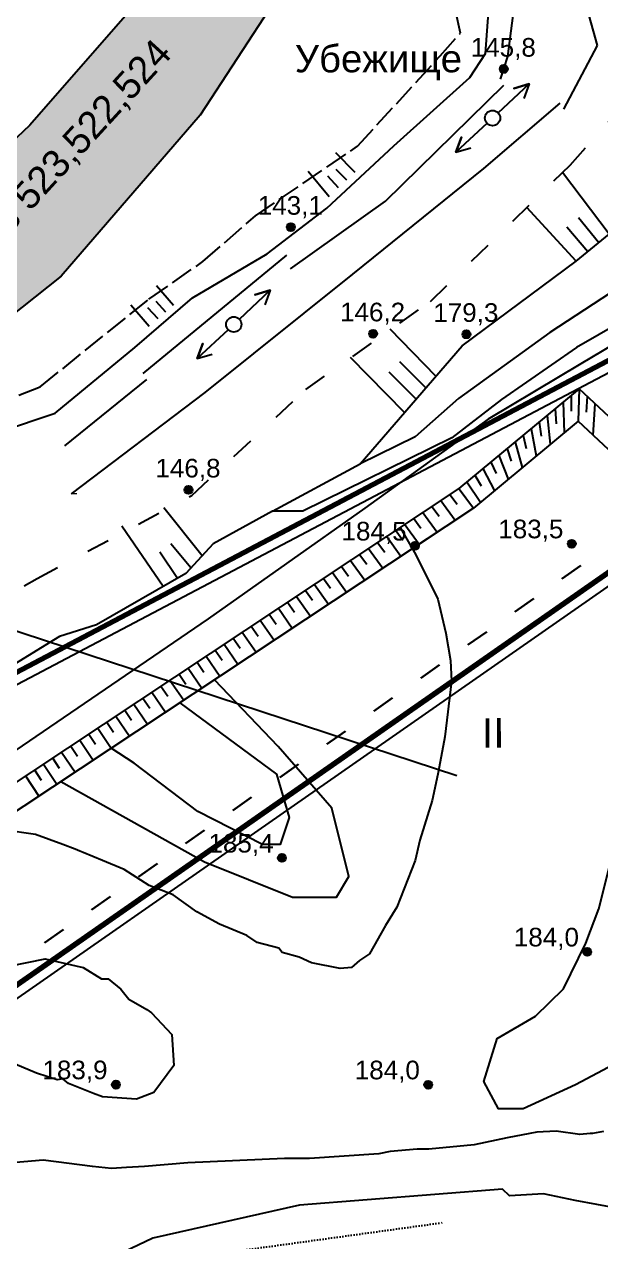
# Model space of a CAD drawing. Header units: millimetres. Extents: x 6243 to 9314, y 4730 to 7085.
# Drawn here: x 7269 to 7374.2, y 5189.4 to 5411.5 of the extents above; entities that cross this region are included whole.
import ezdxf

# ---------------------------------------------------------------- set-up
doc = ezdxf.new("R2010")
doc.units = ezdxf.units.MM
doc.header["$LTSCALE"] = 0.7
for name, pattern in [('ACAD_ISO02W100', [15, 12, -3]), ('ACAD_ISO03W100', [30, 12, -18]), ('ACAD_ISO07W100', [3, 0, -3])]:
    doc.linetypes.add(name, pattern=pattern)
for name, color, linetype in [('відм', 14, 'Continuous'), ('горизонталі', 22, 'Continuous'), ('горный отвод', 7, 'Continuous'), ('Откос', 7, 'Continuous'), ('свердловини', 7, 'Continuous'), ('чорн', 255, 'Continuous')]:
    doc.layers.add(name, color=color, linetype=linetype)
doc.styles.get("Standard").update_dxf_attribs({"font": 'arial.ttf'})

# ---------------------------------------------------------------- blocks, each defined once
blk = doc.blocks.new('2')
at = {"layer": 'чорн', "color": 7, "ltscale": 0.2, "transparency": 33554687}
for points in [[(5384.23, 2474.06), (5382.07, 2477.27), (5383.33, 2476.55), (5382.07, 2477.27), (5382.25, 2475.85)], [(5385.02, 2472.91), (5387.23, 2469.73), (5387.02, 2471.17), (5387.23, 2469.73), (5385.97, 2470.41)]]:
    blk.add_lwpolyline(points, dxfattribs=at)
blk.add_circle((5384.63, 2473.49), 0.697, dxfattribs=at)

msp = doc.modelspace()

# ---------------------------------------------------------------- hatches: boundary and pattern name
at = {"ltscale": 0.2, "true_color": 0x000000}
h = msp.add_hatch(color=18, dxfattribs=at)
h.dxf.hatch_style = 1
h.paths.add_polyline_path([(7248.08, 5343.75), (7275.76, 5365.57), (7301.13, 5394.98), (7314.64, 5415.63), (7319.12, 5426.9, -0.307161), (7318.66, 5427.58, -0.530033), (7319.67, 5428.26), (7320.38, 5430.06), (7322.41, 5442.14), (7319.66, 5454.15), (7305.69, 5481.46), (7296.06, 5501.6), (7289.2, 5527.29), (7284.78, 5555.19), (7284.79, 5563.13), (7272.37, 5556.78), (7273.1, 5550.05), (7275.66, 5533.22), (7278.49, 5517.85), (7284.48, 5493.86), (7291.31, 5475.29), (7297.51, 5463.31), (7299.18, 5460.09), (7303.32, 5455.83), (7305.18, 5449.2), (7303.41, 5439.24), (7297.69, 5428.01), (7292.12, 5418.44), (7269.99, 5393.15), (7238.86, 5363.66), (7222.49, 5351.32), (7198.84, 5338.51), (7188.87, 5334.47), (7170.35, 5332.79), (7202.47, 5322.19), (7215.91, 5328.55)])
h.paths.add_polyline_path([(7284.79, 5563.13), (7284.79, 5565.46), (7271.94, 5560.79), (7272.37, 5556.78)])
h.paths.add_polyline_path([(7256.3, 5358.17), (7298.73, 5404.62), (7291.12, 5411.57), (7248.69, 5365.12)], flags=24)
h.paths.add_polyline_path([(7311.99, 5427.98), (7325.57, 5427.97), (7325.58, 5434.97), (7312, 5434.99)], flags=9)
at = {"layer": 'відм', "ltscale": 0.2, "true_color": 0x000000}
h = msp.add_hatch(color=18, dxfattribs=at)
h.dxf.hatch_style = 1
h.paths.add_polyline_path([(7341.05, 5316.34, 1), (7339.59, 5316.35, 1)])
h = msp.add_hatch(color=18, dxfattribs=at)
h.dxf.hatch_style = 1
h.paths.add_polyline_path([(7369.68, 5316.75, 1), (7368.21, 5316.75, 1)])
h = msp.add_hatch(color=18, dxfattribs=at)
h.dxf.hatch_style = 1
h.paths.add_polyline_path([(7316.77, 5259.39, 1), (7315.3, 5259.39, 1)])
h = msp.add_hatch(color=18, dxfattribs=at)
h.dxf.hatch_style = 1
h.paths.add_polyline_path([(7372.51, 5242.24, 1), (7371.05, 5242.24, 1)])
h = msp.add_hatch(color=18, dxfattribs=at)
h.dxf.hatch_style = 1
h.paths.add_polyline_path([(7286.46, 5218.01, 1), (7284.99, 5218.01, 1)])
h = msp.add_hatch(color=18, dxfattribs=at)
h.dxf.hatch_style = 1
h.paths.add_polyline_path([(7343.47, 5218, 1), (7342, 5218, 1)])
at = {"layer": 'чорн', "ltscale": 0.2, "true_color": 0x000000}
h = msp.add_hatch(color=18, dxfattribs=at)
h.dxf.hatch_style = 1
h.paths.add_polyline_path([(7357.27, 5403.4, 1), (7355.81, 5403.4, 1)])
h = msp.add_hatch(color=18, dxfattribs=at)
h.dxf.hatch_style = 1
h.paths.add_polyline_path([(7318.39, 5374.54, 1), (7316.92, 5374.54, 1)])
h = msp.add_hatch(color=18, dxfattribs=at)
h.dxf.hatch_style = 1
h.paths.add_polyline_path([(7333.41, 5355.08, 1), (7331.95, 5355.08, 1)])
h = msp.add_hatch(color=18, dxfattribs=at)
h.dxf.hatch_style = 1
h.paths.add_polyline_path([(7350.44, 5354.97, 1), (7348.97, 5354.97, 1)])
h = msp.add_hatch(color=18, dxfattribs=at)
h.dxf.hatch_style = 1
h.paths.add_polyline_path([(7299.71, 5326.58, 1), (7298.25, 5326.58, 1)])

# ---------------------------------------------------------------- linework, layer by layer
at = {"layer": 'відм', "color": 18, "ltscale": 0.2, "true_color": 0x000000}
for centre in [(7340.32, 5316.35), (7368.94, 5316.75), (7316.04, 5259.39), (7371.78, 5242.24), (7285.72, 5218.01), (7342.74, 5218)]:
    msp.add_circle(centre, 0.733, dxfattribs=at)
at = {"layer": 'горизонталі', "color": 18, "true_color": 0x000000}
for points in [[(7337.71, 5319.6), (7340.47, 5314.69), (7344.51, 5306.63), (7345.96, 5300.4), (7346.79, 5295.42), (7346.99, 5291.69), (7345.75, 5281.52), (7344.92, 5276.96), (7344.5, 5274.68), (7343.46, 5269.9), (7341.18, 5262.64), (7340.35, 5258.91), (7337.03, 5250.4), (7334.95, 5247.08), (7332.04, 5241.89), (7330.18, 5240.65), (7328.72, 5239.41), (7326.65, 5239.2), (7321.46, 5240.24), (7319.18, 5241.27), (7316.07, 5242.11), (7315.45, 5242.94), (7311.5, 5243.97), (7309.64, 5245.22), (7304.66, 5247.29), (7300.51, 5249.58), (7296.15, 5252.69), (7291.8, 5254.35), (7287.23, 5257.26), (7283.29, 5258.92), (7279.76, 5260.37), (7279.14, 5260.63), (7278.31, 5260.99), (7276.03, 5261.82), (7271.05, 5263.69), (7265.16, 5264.52)], [(7379.63, 5223.27), (7369.65, 5218.01), (7360.09, 5213.6), (7355.6, 5213.6), (7352.9, 5218.58), (7355.34, 5226.45), (7362.32, 5230.49), (7367.42, 5235.52), (7371.51, 5243.81), (7373.87, 5250.09), (7375.8, 5257.56)], [(7266.25, 5239.62), (7272.81, 5240.98), (7279.76, 5239.41), (7283.08, 5237.34), (7284.32, 5237.34), (7286.6, 5235.47), (7288.06, 5233.6), (7291.38, 5231.74), (7292.21, 5231.11), (7295.94, 5227.17), (7296.31, 5221.53), (7292.63, 5216.6), (7289.51, 5215.34), (7283.28, 5215.76), (7281.62, 5216.38), (7277.06, 5218.25), (7276.02, 5219.08), (7274.98, 5218.87), (7271.25, 5220.12), (7267.31, 5221.78)], [(7374.76, 5209.48), (7372.71, 5209.11), (7372.29, 5209.11), (7370.42, 5208.9), (7366.07, 5209.52), (7362.54, 5209.31), (7361.29, 5209.11), (7357.14, 5208.28), (7351.13, 5207.03), (7342.83, 5206.21), (7340.75, 5206.21), (7335.77, 5205.79), (7333.7, 5205.38), (7321.04, 5204.55), (7316.48, 5204.55), (7298.84, 5203.72), (7290.96, 5203.1), (7287.64, 5202.9), (7284.94, 5202.69), (7281.46, 5203.06), (7272.44, 5204.22), (7263.18, 5203.43)], [(7377.48, 5195.41), (7369.59, 5196.86), (7363.78, 5198.11), (7357.56, 5197.7), (7356.31, 5198.94), (7319.26, 5196.03), (7292.44, 5189.98), (7275.64, 5181.99)]]:
    msp.add_lwpolyline(points, dxfattribs=at)
at = {"layer": 'горизонталі', "color": 18, "ltscale": 0.15, "true_color": 0x000000}
for points in [[(7275.68, 5273.34), (7301.87, 5258.66), (7317.98, 5252.21), (7326, 5252.21), (7328.22, 5256), (7325.15, 5268.45), (7315.34, 5279.71), (7303.71, 5291.92)], [(7297.37, 5287.72), (7315.05, 5274.7), (7317.34, 5266.76), (7315.69, 5261.82), (7312.47, 5261.82), (7300.66, 5267.9), (7289.06, 5276.71), (7284.88, 5279.43)]]:
    msp.add_lwpolyline(points, dxfattribs=at)
at = {"layer": 'горный отвод', "color": 18, "ltscale": 0.2, "true_color": 0x000000}
for points in [[(7101.75, 5118.13), (6763.7, 5216.95), (6669.54, 5363.81), (6703.57, 5437.88), (6904.12, 5595.57), (6921.23, 6210.33), (7090.25, 6238.81), (7199.86, 6190.22), (7293.11, 6086.23), (7361.1, 6123.46), (7378.12, 6087.96), (7340.09, 6060.82), (7338.46, 5566.72), (7475, 5378.32), (7101.75, 5118.13)], [(7371.91, 5668.57), (7363.94, 5566.46), (7445.48, 5414.32), (7419.57, 5371.06), (7097.86, 5201.57), (6812.43, 5270.41), (6703.57, 5437.88), (6918.96, 5598.23), (6916.57, 5727.78)], [(7370.03, 5670.34), (7361.89, 5566.02), (7443.17, 5414.37), (7418.13, 5372.58), (7097.59, 5203.71), (6813.68, 5272.18), (6706.28, 5437.39), (6920.99, 5597.24), (6918.58, 5727.75)], [(7370.03, 5670.34), (7361.89, 5566.02), (7443.17, 5414.37), (7418.13, 5372.58), (7097.59, 5203.71), (6813.68, 5272.18), (6706.28, 5437.39), (6920.99, 5597.24), (6918.58, 5727.75)], [(7370.03, 5670.33), (7361.89, 5566.03), (7443.17, 5414.37), (7418.14, 5372.57), (7097.59, 5203.7), (6813.68, 5272.17), (6706.28, 5437.39), (6920.99, 5597.24), (6918.57, 5727.75)], [(7370.03, 5670.34), (7361.89, 5566.02), (7443.16, 5414.37), (7418.13, 5372.58), (7097.59, 5203.71), (6813.68, 5272.18), (6706.29, 5437.39), (6920.99, 5597.24), (6918.58, 5727.75)]]:
    msp.add_lwpolyline(points, dxfattribs=at)
at = {"layer": 'горный отвод', "color": 18, "lineweight": 200, "ltscale": 0.2, "true_color": 0x000000}
msp.add_lwpolyline([(7101.39, 5120.34), (6764.99, 5218.68), (6671.84, 5363.97), (6705.21, 5436.59), (6906.11, 5594.56), (6923.21, 6208.61), (7089.99, 6236.71), (7198.64, 6188.54), (7292.67, 6083.68), (7360.2, 6120.66), (7375.56, 6088.62), (7338.07, 6061.87), (7336.43, 5566.06), (7472.15, 5378.8)], close=True, dxfattribs=at)
msp.add_lwpolyline([(7370.03, 5670.33), (7361.89, 5566.03), (7443.17, 5414.37), (7418.14, 5372.57), (7097.59, 5203.7), (6813.68, 5272.17), (6706.28, 5437.39), (6920.99, 5597.24), (6918.57, 5727.75)], dxfattribs=at)
at = {"layer": 'Откос', "color": 18, "ltscale": 0.15, "true_color": 0x000000}
for p, q in [((7368.83, 5343.78), (7368.84, 5340.92)), ((7370.3, 5344.99), (7370.12, 5339.11)), ((7370.3, 5344.99), (7370.12, 5339.11)), ((7367.37, 5342.57), (7367.57, 5337)), ((7371.73, 5343.65), (7371.6, 5340.75)), ((7373.16, 5342.31), (7372.82, 5336.58)), ((7364.44, 5340.15), (7365.02, 5334.89)), ((7365.91, 5341.36), (7366.1, 5338.65)), ((7361.52, 5337.72), (7362.46, 5332.77)), ((7362.98, 5338.93), (7363.36, 5336.38)), ((7358.59, 5335.3), (7359.91, 5330.66)), ((7360.05, 5336.51), (7360.62, 5334.11)), ((7355.66, 5332.87), (7357.36, 5328.55)), ((7357.13, 5334.08), (7357.88, 5331.84)), ((7352.74, 5330.45), (7354.81, 5326.43)), ((7354.2, 5331.66), (7355.14, 5329.57)), ((7351.27, 5329.24), (7352.4, 5327.31)), ((7348.35, 5326.81), (7349.66, 5325.04)), ((7348.35, 5326.81), (7350.98, 5323.26)), ((7349.81, 5328.02), (7352.26, 5324.32)), ((7345.05, 5324.63), (7347.68, 5321.07)), ((7346.7, 5325.72), (7348.01, 5323.94)), ((7341.75, 5322.44), (7344.37, 5318.88)), ((7343.4, 5323.53), (7344.71, 5321.75)), ((7338.46, 5320.26), (7341.07, 5316.69)), ((7340.1, 5321.35), (7341.41, 5319.57)), ((7335.16, 5318.07), (7337.76, 5314.5)), ((7336.81, 5319.16), (7338.11, 5317.38)), ((7330.21, 5314.79), (7331.51, 5313)), ((7331.86, 5315.88), (7334.46, 5312.31)), ((7333.51, 5316.98), (7334.81, 5315.19)), ((7326.92, 5312.61), (7328.21, 5310.81)), ((7328.57, 5313.7), (7331.15, 5310.11)), ((7323.62, 5310.42), (7324.91, 5308.62)), ((7325.27, 5311.51), (7327.85, 5307.92)), ((7320.33, 5308.23), (7321.61, 5306.43)), ((7321.97, 5309.33), (7324.54, 5305.73)), ((7317.03, 5306.05), (7318.31, 5304.25)), ((7318.68, 5307.14), (7321.23, 5303.54)), ((7313.73, 5303.86), (7315, 5302.06)), ((7315.38, 5304.96), (7317.93, 5301.35)), ((7310.44, 5301.68), (7311.7, 5299.87)), ((7312.08, 5302.77), (7314.62, 5299.16)), ((7307.14, 5299.49), (7308.4, 5297.68)), ((7308.79, 5300.58), (7311.32, 5296.97)), ((7303.84, 5297.31), (7305.1, 5295.49)), ((7305.49, 5298.4), (7308.01, 5294.77)), ((7300.55, 5295.12), (7301.8, 5293.3)), ((7302.2, 5296.21), (7304.71, 5292.58)), ((7297.25, 5292.93), (7298.5, 5291.12)), ((7298.9, 5294.03), (7301.4, 5290.39)), ((7293.95, 5290.75), (7295.2, 5288.93)), ((7295.6, 5291.84), (7298.1, 5288.2)), ((7290.66, 5288.56), (7291.9, 5286.74)), ((7292.31, 5289.66), (7294.79, 5286.01)), ((7287.36, 5286.38), (7288.6, 5284.55)), ((7289.01, 5287.47), (7291.49, 5283.82)), ((7284.06, 5284.19), (7285.3, 5282.36)), ((7285.71, 5285.29), (7288.18, 5281.63)), ((7280.77, 5282.01), (7282, 5280.17)), ((7282.42, 5283.1), (7284.88, 5279.43)), ((7277.47, 5279.82), (7278.7, 5277.98)), ((7279.12, 5280.91), (7281.57, 5277.24)), ((7274.18, 5277.64), (7275.4, 5275.8)), ((7275.82, 5278.73), (7278.27, 5275.05)), ((7270.88, 5275.45), (7272.1, 5273.61)), ((7272.53, 5276.54), (7274.96, 5272.86)), ((7269.23, 5274.36), (7271.66, 5270.67))]:
    msp.add_line(p, q, dxfattribs=at)
at = {"layer": 'свердловини', "color": 18, "linetype": 'ACAD_ISO03W100', "lineweight": 30, "ltscale": 0.5, "true_color": 0x000000}
msp.add_lwpolyline([(6710, 5436.7), (6672.97, 5363.75), (6765.55, 5219.44), (7100.96, 5123.03), (7465.14, 5379.32), (7330.21, 5564.54), (7327.8, 6028.9)], dxfattribs=at)
at = {"layer": 'свердловини', "color": 18, "ltscale": 0.5, "true_color": 0x000000}
msp.add_lwpolyline([(7347.98, 5274.4), (7236.85, 5310.85)], dxfattribs=at)
at = {"layer": 'чорн', "color": 18, "lineweight": 0, "ltscale": 0.2, "true_color": 0x000000}
for p, q in [((7354.03, 5417.83), (7353.18, 5406.22)), ((7358.68, 5416.5), (7357.3, 5405.68)), ((7357.3, 5405.68), (7358.68, 5416.5)), ((7353.18, 5406.22), (7350.33, 5401.83)), ((7357.3, 5405.68), (7356.77, 5404.09)), ((7356.77, 5404.09), (7357.3, 5405.68)), ((7350.33, 5401.83), (7336.49, 5389.36)), ((7336.49, 5389.36), (7324.21, 5378)), ((7324.21, 5378), (7313.32, 5369.67)), ((7369.76, 5368.3), (7375.8, 5373.24)), ((7313.32, 5369.67), (7299.73, 5361.64)), ((7348.93, 5352.84), (7369.76, 5368.3)), ((7385.51, 5368.75), (7364.96, 5355.33)), ((7299.73, 5361.64), (7289.17, 5352.55)), ((7364.96, 5355.33), (7348.25, 5343.27)), ((7330.32, 5331.34), (7348.93, 5352.84)), ((7289.17, 5352.55), (7274.63, 5340.6)), ((7348.35, 5326.81), (7370.3, 5344.99)), ((7370.3, 5344.99), (7370.12, 5339.11)), ((7348.25, 5343.27), (7340.38, 5336.27)), ((7274.63, 5340.6), (7264.66, 5337.25)), ((7370.12, 5339.11), (7350.98, 5323.26)), ((7340.38, 5336.27), (7330.32, 5331.34)), ((7314.33, 5322.68), (7330.32, 5331.34)), ((7330.32, 5331.34), (7314.33, 5322.68)), ((7259.34, 5267.8), (7348.35, 5326.81)), ((7278.59, 5325.83), (7277.54, 5325.83)), ((7303.47, 5316.72), (7314.33, 5322.68)), ((7314.33, 5322.68), (7303.47, 5316.72)), ((7350.98, 5323.26), (7340.99, 5316.64)), ((7339.79, 5315.84), (7261.74, 5264.1)), ((7298.5, 5311.29), (7303.47, 5316.72)), ((7303.47, 5316.72), (7298.5, 5311.29)), ((7282.16, 5301.94), (7298.5, 5311.29)), ((7298.5, 5311.29), (7282.16, 5301.94)), ((7275.41, 5299.79), (7282.16, 5301.94)), ((7282.16, 5301.94), (7275.41, 5299.79)), ((7255.75, 5287.78), (7275.41, 5299.79)), ((7275.41, 5299.79), (7255.75, 5287.78))]:
    msp.add_line(p, q, dxfattribs=at)
at = {"layer": 'чорн', "color": 18, "ltscale": 0.15, "true_color": 0x000000}
for p, q in [((7314.64, 5415.63), (7301.13, 5394.98)), ((7357.3, 5405.68), (7358.68, 5416.5)), ((7371.71, 5414.46), (7373.58, 5407.66)), ((7373.58, 5407.66), (7367.43, 5396.04)), ((7355.92, 5401.54), (7357.3, 5405.68)), ((7334.93, 5379.3), (7356.55, 5400.42)), ((7366.77, 5397.15), (7352.84, 5385.22)), ((7301.13, 5394.98), (7275.76, 5365.57)), ((7352.84, 5385.22), (7328.92, 5365.97)), ((7317.57, 5366.91), (7334.93, 5379.3)), ((7290.72, 5347.83), (7316.94, 5369.4)), ((7328.92, 5365.97), (7301.98, 5344.34)), ((7275.76, 5365.57), (7248.08, 5343.75)), ((7276.42, 5334.64), (7291.36, 5346.71)), ((7301.98, 5344.34), (7277.54, 5325.83)), ((7370.3, 5344.99), (7348.35, 5326.81)), ((7421.84, 5296.71), (7370.3, 5344.99)), ((7370.12, 5339.11), (7350.98, 5323.26)), ((7418.8, 5293.5), (7370.12, 5339.11)), ((7348.35, 5326.81), (7259.34, 5267.8)), ((7350.98, 5323.26), (7261.74, 5264.1))]:
    msp.add_line(p, q, dxfattribs=at)
at = {"layer": 'чорн', "color": 18, "ltscale": 0.5, "true_color": 0x000000}
for p, q in [((7375.79, 5373.24), (7367.28, 5384.51)), ((7369.76, 5368.3), (7360.77, 5378.14)), ((7373.86, 5371.66), (7370.16, 5376.23)), ((7371.85, 5370.01), (7368.05, 5374.5)), ((7344.15, 5347.33), (7335.82, 5355.88)), ((7338.41, 5340.69), (7328.57, 5350.75)), ((7342.32, 5345.22), (7337.54, 5349.92)), ((7340.54, 5343.16), (7335.6, 5348.07)), ((7301.45, 5314.56), (7294.49, 5323.31)), ((7294.38, 5308.93), (7286.81, 5319.94)), ((7296.95, 5310.41), (7293.77, 5315.19)), ((7299.41, 5312.33), (7295.75, 5316.7))]:
    msp.add_line(p, q, dxfattribs=at)
for points in [[(7346.35, 5666.85), (7344.58, 5633.08), (7342.7, 5597.8), (7344.04, 5568.65), (7349.85, 5539.07), (7359.6, 5519.7), (7369.98, 5502.99), (7377.86, 5484.38), (7396, 5448.48), (7412.11, 5427.86), (7419.5, 5420.83), (7424.23, 5413.72), (7426.47, 5401.07), (7423.33, 5388.36), (7412.99, 5374.83), (7392.95, 5362.86), (7370.62, 5349.6), (7353.7, 5339.47), (7331.15, 5323.25), (7302.57, 5303.06), (7266.13, 5278.17), (7233.94, 5256.65), (7221.72, 5250.25)], [(7161.48, 5293.73), (7173.87, 5298.07), (7190.36, 5303.7), (7221.55, 5315.51), (7233.92, 5321.35), (7245.83, 5323.92), (7257.07, 5333.75), (7264.66, 5337.25), (7274.63, 5340.6), (7289.17, 5352.55), (7299.73, 5361.64), (7313.32, 5369.67), (7324.21, 5378), (7336.49, 5389.36), (7350.33, 5401.83), (7353.18, 5406.22), (7354.03, 5417.83)], [(7407.9, 5415.83), (7408.43, 5411.38), (7406.26, 5404.47), (7404.54, 5401.66), (7405.7, 5393.94), (7410.79, 5390.17), (7410.78, 5383.74), (7405.36, 5373.69), (7385.95, 5361.83), (7369.83, 5352.57), (7356.09, 5343.09), (7347.05, 5336.09), (7319.84, 5322.68), (7314.33, 5322.68)], [(7314.33, 5322.68), (7330.32, 5331.34), (7348.93, 5352.84), (7369.76, 5368.3), (7375.8, 5373.24), (7390.12, 5381.07), (7394.02, 5386.36), (7395.02, 5391.84), (7396.48, 5400.78), (7395.27, 5404.91), (7396.48, 5400.78)], [(7396.48, 5400.78), (7399.09, 5394.57), (7403.33, 5387.94), (7402.45, 5381.95), (7385.51, 5368.75), (7364.96, 5355.33), (7348.25, 5343.27), (7340.38, 5336.27), (7330.32, 5331.34)], [(7329.41, 5384.49), (7325.85, 5388.11)], [(7324.66, 5380.09), (7320.8, 5384.66)], [(7326.39, 5381.69), (7324.41, 5383.83)], [(7327.9, 5383.09), (7325.96, 5385.07)], [(7296.27, 5360.25), (7293.11, 5363.82)], [(7291.78, 5356.37), (7288.48, 5360.3)], [(7293.42, 5357.79), (7291.56, 5359.78)], [(7294.85, 5359.02), (7293.05, 5360.95)], [(7314.33, 5322.68), (7303.47, 5316.72), (7298.5, 5311.29), (7282.16, 5301.94), (7275.41, 5299.79), (7255.75, 5287.78)]]:
    msp.add_lwpolyline(points, dxfattribs=at)
at = {"layer": 'чорн', "color": 18, "linetype": 'ACAD_ISO03W100', "ltscale": 0.5, "true_color": 0x000000}
msp.add_lwpolyline([(7161.48, 5293.73), (7148.76, 5294.75), (7148.28, 5290.35), (7165.44, 5275.22), (7182.7, 5264.7), (7211.62, 5280.58), (7250.69, 5298.8), (7271.35, 5310.41), (7299.57, 5325.53), (7320.4, 5344.88), (7343.15, 5360.96), (7368.66, 5385.84), (7377.67, 5396.03), (7380.45, 5407.92), (7372.74, 5426.46)], dxfattribs=at)
at = {"layer": 'чорн', "color": 18, "true_color": 0x000000}
msp.add_lwpolyline([(7292.12, 5418.44), (7269.99, 5393.15), (7238.86, 5363.66), (7222.49, 5351.32), (7198.84, 5338.51), (7188.87, 5334.47), (7163.29, 5332.14), (7152.82, 5331.18), (7136.59, 5333.73), (7106.58, 5343.83), (7091.96, 5347.13), (7073.32, 5348.98)], dxfattribs=at)
at = {"layer": 'чорн', "color": 18, "linetype": 'ACAD_ISO02W100', "ltscale": 0.5, "true_color": 0x000000}
msp.add_lwpolyline([(7163.08, 5298.26), (7184.5, 5305.22), (7206.65, 5314.54), (7228.18, 5323.16), (7242.29, 5327.7), (7253.39, 5338), (7271.93, 5345.4), (7291.73, 5361.38), (7301.61, 5368.24), (7311.19, 5376.59), (7329.84, 5389.31), (7344.95, 5405.81), (7348.63, 5409.96), (7346.97, 5417.62)], dxfattribs=at)
at = {"layer": 'чорн', "color": 18, "linetype": 'ACAD_ISO07W100', "ltscale": 0.2, "true_color": 0x000000}
msp.add_lwpolyline([(7229.68, 5179.25), (7262.77, 5164.87), (7276.25, 5160.53), (7304.49, 5187.2), (7345.32, 5192.83)], dxfattribs=at)
at = {"layer": 'чорн', "color": 18, "ltscale": 0.2, "true_color": 0x000000}
for centre in [(7356.54, 5403.4), (7317.66, 5374.54), (7332.68, 5355.08), (7349.71, 5354.97), (7298.98, 5326.58)]:
    msp.add_circle(centre, 0.733, dxfattribs=at)
at = {"layer": 'чорн', "color": 18, "lineweight": 0, "ltscale": 0.2, "true_color": 0x000000}
for centre, start, end in [((7356.54, 5403.4), 71.5527, 180), ((7356.54, 5403.4), 0, 71.5527), ((7356.54, 5403.4), 180, 0), ((7340.32, 5316.35), 223.3936, 0), ((7340.32, 5316.35), 0, 23.6971)]:
    msp.add_arc(centre, 0.733, start, end, dxfattribs=at)

# ---------------------------------------------------------------- block references
at = {"layer": 'чорн', "color": 18, "lineweight": -2, "true_color": 0x000000, "xscale": 1.999999999999999, "yscale": 1.999999999999999, "zscale": 1.999999999999999, "rotation": 98.6401102856929}
for p in [(13863.17, -4509.43), (13815.92, -4547.1)]:
    msp.add_blockref('2', p, dxfattribs=at)

# ---------------------------------------------------------------- texts
at = {"color": 18, "ltscale": 0.2, "true_color": 0x000000, "insert": (7251.8, 5364.74), "char_height": 5, "attachment_point": 1, "rotation": 47.5874}
msp.add_mtext_dynamic_manual_height_columns('{\\C256;Белаз 523,522,524}', width=62.2691, gutter_width=12.5, heights=[0], dxfattribs=at)
at = {"color": 18, "ltscale": 0.2, "true_color": 0x000000, "insert": (7318.38, 5407.79), "char_height": 5, "attachment_point": 1}
msp.add_mtext_dynamic_manual_height_columns('Убежище', width=50.281, gutter_width=12.5, heights=[0], dxfattribs=at)
at = {"layer": 'свердловини', "color": 18, "ltscale": 0.5, "true_color": 0x000000}
msp.add_text('II', height=5.38, rotation=0.1269, dxfattribs=at).set_placement((7352.52, 5279.52))
at = {"layer": 'чорн', "color": 18, "ltscale": 0.2, "true_color": 0x000000, "char_height": 3.4, "attachment_point": 1}
for s, insert, rotation in [('145,8', (7350.5, 5409.06), 359.9325), ('143,1', (7311.62, 5380.2), 359.9895), ('146,2', (7326.64, 5360.74), 359.9895), ('179,3', (7343.67, 5360.64), 359.9895), ('146,8', (7292.94, 5332.24), 359.9895), ('184,5', (7326.91, 5320.74), 359.9895), ('183,5', (7355.53, 5321.14), 359.9895), ('185,4', (7302.63, 5263.78), 359.9895), ('184,0', (7358.37, 5246.64), 359.9895), ('183,9', (7272.32, 5222.4), 359.9895), ('184,0', (7329.33, 5222.39), 359.9895)]:
    msp.add_mtext_dynamic_manual_height_columns(s, width=2.4374, gutter_width=12.5, heights=[0], dxfattribs=dict(at, insert=insert, rotation=rotation))

doc.saveas('drawing.dxf')
